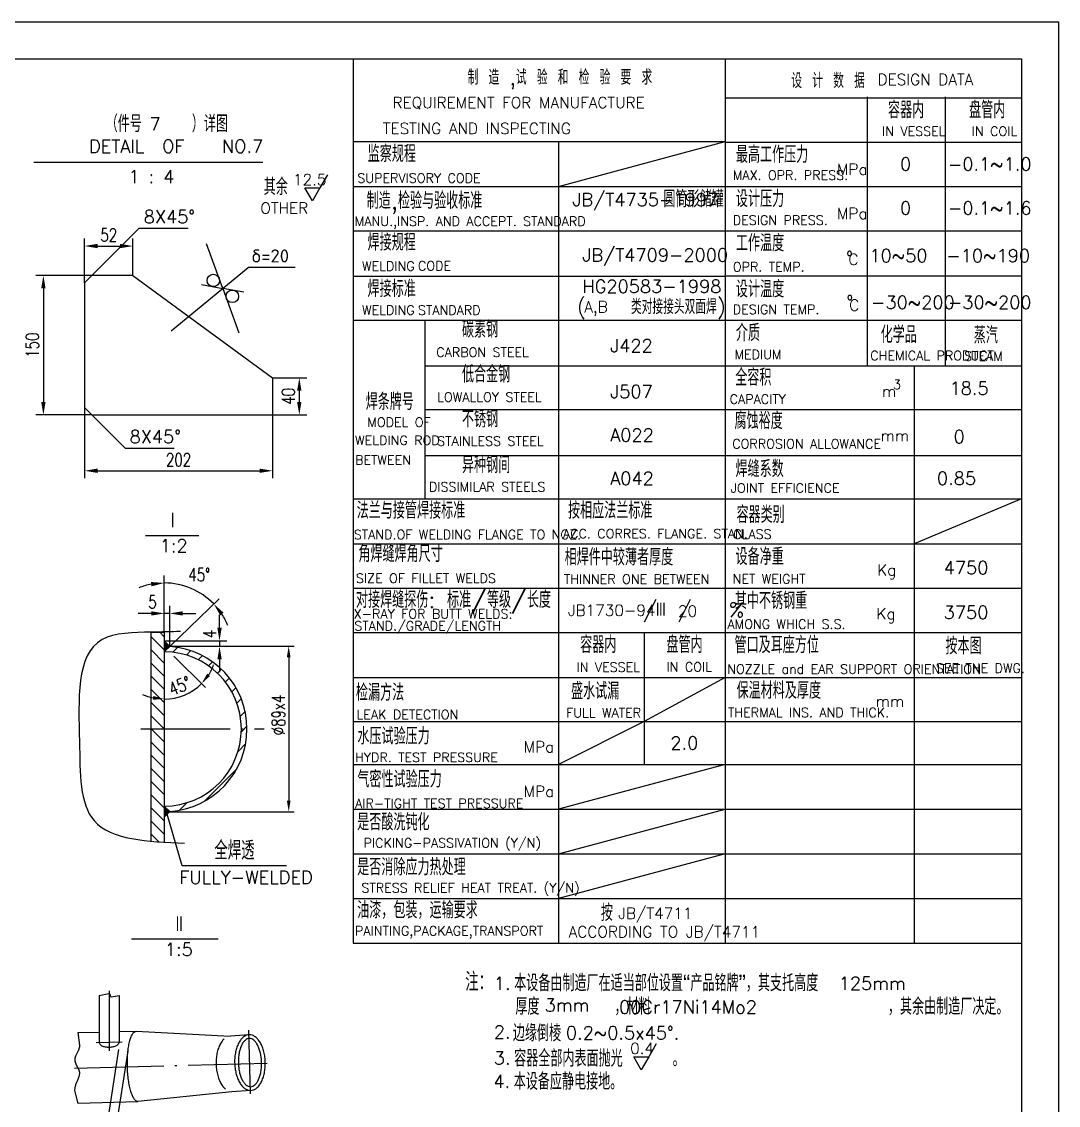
# Model space of a CAD drawing. Extents: x 1512 to 4800, y -77 to 764.
# Drawn here: x 1827.7 to 2106.2, y 473.3 to 764.5 of the extents above; entities that cross this region are included whole.
import ezdxf

# ---------------------------------------------------------------- set-up
doc = ezdxf.new("R2010")
doc.units = 0
doc.header["$MEASUREMENT"] = 0
doc.linetypes.add('ACAD_ISO04W100', pattern=[30.5, 24, -3, 0.5, -3])
doc.layers.get('0').update_dxf_attribs({"linetype": 'CONTINUOUS'})
doc.layers.get('DEFPOINTS').update_dxf_attribs({"linetype": 'CONTINUOUS'})
for name, color, linetype in [('1', 1, 'CONTINUOUS'), ('2', 2, 'ACAD_ISO04W100'), ('NEWLAYER6', 7, 'CONTINUOUS')]:
    doc.layers.add(name, color=color, linetype=linetype)
doc.styles.add('ACANSTS', font='romans.shx', dxfattribs={"height": 1, "bigfont": 'gbcbig.shx'})
doc.styles.add('HZ5', font='romans.shx', dxfattribs={"width": 0.75, "bigfont": 'hz5.shx'})
doc.dimstyles.get("Standard").update_dxf_attribs({"dimtxt": 3.5, "dimasz": 3, "dimexe": 2, "dimexo": 0, "dimgap": 1, "dimtad": 1, "dimdec": 0, "dimlfac": 20, "dimzin": 0, "dimdsep": 46, "dimtxsty": 'HZ5', "dimcen": 1, "dimadec": 0, "dimazin": 0, "dimtfac": 1, "dimtdec": 0, "dimtmove": 2, "dimatfit": 3, "dimfxl": 0, "dimtolj": 1, "dimtzin": 0, "dimarcsym": 0})
doc.dimstyles.new('STANDARD$0', dxfattribs={"dimtxt": 3.5, "dimasz": 3.5, "dimexe": 2, "dimexo": 0, "dimgap": 1.2, "dimtad": 1, "dimdec": 4, "dimzin": 0, "dimdsep": 46, "dimtxsty": 'HZ5', "dimcen": 0.09, "dimadec": 0, "dimazin": 0, "dimtfac": 0.857143, "dimtdec": 4, "dimtofl": 0, "dimtmove": 2, "dimatfit": 3, "dimfxl": 0, "dimtolj": 1, "dimtzin": 0, "dimarcsym": 0})

# ---------------------------------------------------------------- blocks, each defined once
blk = doc.blocks.new('*D268')
at = {"color": 0, "linetype": 'ByBlock', "ltscale": 5}
for p, q in [((1812.73, 56.77), (1808.81, 31.76)), ((1815.2, 56.39), (1811.28, 31.38)), ((1806.08, 33.71), (1803.11, 34.17)), ((1809.04, 33.24), (1811.51, 32.86)), ((1814.48, 32.39), (1826.33, 30.53))]:
    blk.add_line(p, q, dxfattribs=at)
for points in [[(1806.16, 34.2), (1806, 33.22), (1809.04, 33.24)], [(1814.55, 32.89), (1814.4, 31.9), (1811.51, 32.86)]]:
    blk.add_solid(points, dxfattribs=at)
at = {"layer": 'DEFPOINTS', "color": 0, "linetype": 'ByBlock', "ltscale": 5}
for p in [(1812.96, 58.25), (1815.43, 57.87), (1811.51, 32.86)]:
    blk.add_point(p, dxfattribs=at)
at = {"color": 0, "linetype": 'ByBlock', "ltscale": 5, "insert": (1822.31, 33.95), "char_height": 3.5, "attachment_point": 5, "rotation": 351.0876, "style": 'HZ5'}
blk.add_mtext('\\A1;≥12', dxfattribs=at)
blk = doc.blocks.new('*D283')
at = {"color": 0, "linetype": 'ByBlock', "ltscale": 5}
for p, q in [((1818.18, 172.35), (1851.61, 172.35)), ((1850.11, 169.35), (1850.11, 130.9)), ((1818.18, 127.9), (1851.61, 127.9))]:
    blk.add_line(p, q, dxfattribs=at)
for points in [[(1849.61, 169.35), (1850.61, 169.35), (1850.11, 172.35)], [(1849.61, 130.9), (1850.61, 130.9), (1850.11, 127.9)]]:
    blk.add_solid(points, dxfattribs=at)
at = {"layer": 'DEFPOINTS', "color": 0, "linetype": 'ByBlock', "ltscale": 5}
for p in [(1816.68, 172.35), (1816.68, 127.9), (1850.11, 127.9)]:
    blk.add_point(p, dxfattribs=at)
at = {"color": 0, "linetype": 'ByBlock', "ltscale": 5, "insert": (1847.36, 153.89), "char_height": 3.5, "attachment_point": 5, "rotation": 90, "style": 'HZ5'}
blk.add_mtext('\\A1;∅89x4', dxfattribs=at)
blk = doc.blocks.new('*D282')
at = {"color": 0, "linetype": 'ByBlock', "ltscale": 5}
for p, q in [((1816.68, 176.13), (1816.68, 191.36)), ((1818.17, 172.3), (1831.41, 185.12))]:
    blk.add_line(p, q, dxfattribs=at)
for start, end in [(44.0852, 90), (100.8514, 111.7027), (22.3824, 33.2338)]:
    blk.add_arc((1816.68, 170.85), 18.51, start, end, dxfattribs=at)
for points in [[(1813.14, 189.61), (1813.25, 188.45), (1816.68, 189.36)], [(1831.7, 180.63), (1832.61, 181.36), (1829.97, 183.73)]]:
    blk.add_solid(points, dxfattribs=at)
at = {"layer": 'DEFPOINTS', "color": 0, "linetype": 'ByBlock', "ltscale": 5}
for p in [(1821.56, 188.7), (1816.68, 176.13), (1818.17, 172.3), (1816.68, 170.85), (1816.68, 119.69)]:
    blk.add_point(p, dxfattribs=at)
at = {"color": 0, "linetype": 'ByBlock', "ltscale": 5, "insert": (1826.08, 191.55), "char_height": 3.5, "attachment_point": 5, "style": 'HZ5'}
blk.add_mtext('\\A1;45°', dxfattribs=at)
blk = doc.blocks.new('*D285')
at = {"color": 0, "linetype": 'ByBlock', "ltscale": 5}
for p, q in [((1831.53, 177.32), (1831.53, 180.82)), ((1816.68, 173.82), (1833.53, 173.82)), ((1818.18, 172.35), (1833.53, 172.35)), ((1831.53, 173.82), (1831.53, 172.35)), ((1831.53, 173.82), (1831.53, 172.35)), ((1831.53, 168.85), (1831.53, 165.35))]:
    blk.add_line(p, q, dxfattribs=at)
for points in [[(1830.95, 177.32), (1832.12, 177.32), (1831.53, 173.82)], [(1830.95, 168.85), (1832.12, 168.85), (1831.53, 172.35)]]:
    blk.add_solid(points, dxfattribs=at)
at = {"layer": 'DEFPOINTS', "color": 0, "linetype": 'ByBlock', "ltscale": 5}
for p in [(1816.68, 173.82), (1818.18, 172.35), (1831.53, 172.35)]:
    blk.add_point(p, dxfattribs=at)
at = {"color": 0, "linetype": 'ByBlock', "ltscale": 5, "insert": (1828.87, 175.64), "char_height": 3.5, "attachment_point": 5, "rotation": 90, "style": 'HZ5'}
blk.add_mtext('\\A1;4', dxfattribs=at)
blk = doc.blocks.new('*D284')
at = {"color": 0, "linetype": 'ByBlock', "ltscale": 5}
for p, q in [((1813.18, 181.18), (1809.68, 181.18)), ((1816.68, 176.13), (1816.68, 183.18)), ((1818.17, 181.18), (1816.68, 181.18)), ((1818.17, 181.18), (1816.68, 181.18)), ((1818.17, 172.3), (1818.17, 183.18)), ((1821.67, 181.18), (1825.17, 181.18))]:
    blk.add_line(p, q, dxfattribs=at)
for points in [[(1813.18, 181.76), (1813.18, 180.6), (1816.68, 181.18)], [(1821.67, 181.76), (1821.67, 180.6), (1818.17, 181.18)]]:
    blk.add_solid(points, dxfattribs=at)
at = {"layer": 'DEFPOINTS', "color": 0, "linetype": 'ByBlock', "ltscale": 5}
for p in [(1816.68, 181.18), (1816.68, 176.13), (1818.17, 172.3)]:
    blk.add_point(p, dxfattribs=at)
at = {"color": 0, "linetype": 'ByBlock', "ltscale": 5, "insert": (1813.52, 184.24), "char_height": 3.5, "attachment_point": 5, "style": 'HZ5'}
blk.add_mtext('\\A1;5', dxfattribs=at)
blk = doc.blocks.new('*D286')
at = {"color": 0, "linetype": 'ByBlock', "ltscale": 5}
for p, q in [((1819.29, 169.73), (1827.76, 161.26)), ((1816.68, 162.62), (1816.68, 156.67))]:
    blk.add_line(p, q, dxfattribs=at)
for start, end in [(327.1487, 339.2952), (270, 315.0022), (245.707, 257.8535)]:
    blk.add_arc((1816.68, 172.35), 14.18, start, end, dxfattribs=at)
for points in [[(1828.97, 164.34), (1828.2, 164.97), (1826.7, 162.32)], [(1813.74, 158.99), (1813.64, 157.99), (1816.68, 158.17)]]:
    blk.add_solid(points, dxfattribs=at)
at = {"layer": 'DEFPOINTS', "color": 0, "linetype": 'ByBlock', "ltscale": 5}
for p in [(1816.68, 175.74), (1816.68, 172.35), (1818.23, 170.79), (1816.68, 164.12), (1823.76, 160.07)]:
    blk.add_point(p, dxfattribs=at)
at = {"color": 0, "linetype": 'ByBlock', "ltscale": 5, "insert": (1820.84, 161.71), "char_height": 3.5, "attachment_point": 5, "rotation": 21.4002, "style": 'HZ5'}
blk.add_mtext('\\A1;45°', dxfattribs=at)
blk = doc.blocks.new('*D292')
at = {"color": 0, "linetype": 'ByBlock', "ltscale": 5}
for p, q in [((1794.6, 286.13), (1779.54, 286.13)), ((1781.54, 282.63), (1781.54, 252.13)), ((1794.6, 248.63), (1779.54, 248.63))]:
    blk.add_line(p, q, dxfattribs=at)
for points in [[(1780.96, 282.63), (1782.13, 282.63), (1781.54, 286.13)], [(1780.96, 252.13), (1782.13, 252.13), (1781.54, 248.63)]]:
    blk.add_solid(points, dxfattribs=at)
at = {"layer": 'DEFPOINTS', "color": 0, "linetype": 'ByBlock', "ltscale": 5}
for p in [(1794.6, 286.13), (1781.54, 248.63), (1794.6, 248.63)]:
    blk.add_point(p, dxfattribs=at)
at = {"color": 0, "linetype": 'ByBlock', "ltscale": 5, "insert": (1778.59, 267.38), "char_height": 3.5, "attachment_point": 5, "rotation": 90, "style": 'HZ5'}
blk.add_mtext('\\A1;150', dxfattribs=at)
blk = doc.blocks.new('*D293')
at = {"color": 0, "linetype": 'ByBlock', "ltscale": 5}
for p, q in [((1792.6, 250.63), (1792.6, 231.63)), ((1843.1, 248.63), (1843.1, 231.63)), ((1796.1, 233.63), (1839.6, 233.63))]:
    blk.add_line(p, q, dxfattribs=at)
for points in [[(1796.1, 234.22), (1796.1, 233.05), (1792.6, 233.63)], [(1839.6, 234.22), (1839.6, 233.05), (1843.1, 233.63)]]:
    blk.add_solid(points, dxfattribs=at)
at = {"layer": 'DEFPOINTS', "color": 0, "linetype": 'ByBlock', "ltscale": 5}
for p in [(1792.6, 250.63), (1843.1, 248.63), (1843.1, 233.63)]:
    blk.add_point(p, dxfattribs=at)
at = {"color": 0, "linetype": 'ByBlock', "ltscale": 5, "insert": (1817.85, 236.58), "char_height": 3.5, "attachment_point": 5, "style": 'HZ5'}
blk.add_mtext('\\A1;202', dxfattribs=at)
blk = doc.blocks.new('*D294')
at = {"color": 0, "linetype": 'ByBlock', "ltscale": 5}
for p, q in [((1843.1, 258.63), (1852.29, 258.63)), ((1850.29, 255.13), (1850.29, 252.13)), ((1843.1, 248.63), (1852.29, 248.63))]:
    blk.add_line(p, q, dxfattribs=at)
for points in [[(1849.7, 255.13), (1850.87, 255.13), (1850.29, 258.63)], [(1849.7, 252.13), (1850.87, 252.13), (1850.29, 248.63)]]:
    blk.add_solid(points, dxfattribs=at)
at = {"layer": 'DEFPOINTS', "color": 0, "linetype": 'ByBlock', "ltscale": 5}
for p in [(1843.1, 258.63), (1843.1, 248.63), (1850.29, 248.63)]:
    blk.add_point(p, dxfattribs=at)
at = {"color": 0, "linetype": 'ByBlock', "ltscale": 5, "insert": (1847.34, 253.63), "char_height": 3.5, "attachment_point": 5, "rotation": 90, "style": 'HZ5'}
blk.add_mtext('\\A1;40', dxfattribs=at)
blk = doc.blocks.new('*D295')
at = {"color": 0, "linetype": 'ByBlock', "ltscale": 5}
for p, q in [((1792.6, 284.13), (1792.6, 296.02)), ((1805.6, 286.13), (1805.6, 296.02)), ((1796.1, 294.02), (1802.1, 294.02))]:
    blk.add_line(p, q, dxfattribs=at)
for points in [[(1796.1, 294.61), (1796.1, 293.44), (1792.6, 294.02)], [(1802.1, 294.61), (1802.1, 293.44), (1805.6, 294.02)]]:
    blk.add_solid(points, dxfattribs=at)
at = {"layer": 'DEFPOINTS', "color": 0, "linetype": 'ByBlock', "ltscale": 5}
for p in [(1805.6, 294.02), (1805.6, 286.13), (1792.6, 284.13)]:
    blk.add_point(p, dxfattribs=at)
at = {"color": 0, "linetype": 'ByBlock', "ltscale": 5, "insert": (1799.1, 296.97), "char_height": 3.5, "attachment_point": 5, "style": 'HZ5'}
blk.add_mtext('\\A1;52', dxfattribs=at)

msp = doc.modelspace()

# ---------------------------------------------------------------- hatches: boundary and pattern name
at = {"ltscale": 10}
h = msp.add_hatch(dxfattribs=at)
h.set_pattern_fill('ANSI31', color=256, scale=20, angle=90, style=0)
h.set_pattern_definition([(135, (-1516.4702, -536.7172), (-1.767767, -1.767767), [])])
h.paths.add_polyline_path([(1862.5237888, 574.4085206), (1866.0237888, 574.4085206), (1866.0237888, 600.4119474), (1862.5237888, 600.4119474)])
edge = h.paths.add_edge_path()
edge.add_spline(control_points=[(1862.5237888, 544.2325454), (1863.6690849, 544.126135), (1864.8390106, 544.0416191), (1866.0237888, 543.9703061)], knot_values=[88.2614829643, 88.2614829643, 88.2614829643, 88.2614829643, 91.3150239882, 91.3150239882, 91.3150239882, 91.3150239882], degree=3, periodic=0)
edge.add_line((1866.0237888, 543.9703061), (1866.0237888, 574.4085206))
edge.add_line((1866.0237888, 574.4085206), (1862.5237888, 574.4085206))
edge.add_line((1862.5237888, 574.4085206), (1862.5237888, 544.2325454))
at = {"ltscale": 5}
for points in [[(1866.0237888, 598.1004825), (1866.0237888, 595.1335206), (1867.5203858, 596.5830725)], [(1866.0237888, 550.7165587), (1866.0237888, 553.6835206), (1867.5203858, 552.2339686)]]:
    msp.add_hatch(color=256, dxfattribs=at).paths.add_polyline_path(points)
at = {"ltscale": 10}
h = msp.add_hatch(dxfattribs=at)
h.set_pattern_fill('ANSI31', color=256, scale=25, style=0)
h.set_pattern_definition([(45, (-6394.914, -2417.9343), (-2.2097087, 2.2097087), [])])
h.paths.add_polyline_path([(1866.0237888, 596.6335206), (1866.0237888, 596.6334919), (1867.5825915, 595.0748141, -0.3923312685), (1886.7487662, 574.4084919), (1888.2487662, 574.4084919, 0.4142136438)])
h.paths.add_polyline_path([(1888.2487662, 574.4084919), (1886.7487662, 574.4084919, -0.3923314904), (1867.5825184, 553.7422215), (1866.0238175, 552.1835206, 0.4142125092)])

# ---------------------------------------------------------------- linework, layer by layer
at = {"ltscale": 5}
for p, q in [((1971.9436396, 720.1707437), (2016.6627738, 732.2495041)), ((1846.6149911, 696.2918094), (1859.3100781, 708.9868964)), ((1859.3100781, 708.9868964), (1872.4455182, 708.9868964)), ((1846.6149911, 658.7918094), (1855.5152032, 649.8915974)), ((1855.5152032, 649.8915974), (1868.6506433, 649.8915974)), ((2096.2763814, 636.2495041), (2067.4548748, 624.1559108)), ((1867.5203858, 596.5830725), (1866.0237888, 598.1004825)), ((1867.5203858, 596.5830725), (1866.0237888, 595.1335206)), ((2016.6627738, 588.2495041), (1994.9333456, 576.3900622)), ((1994.9333456, 576.3900622), (1971.9436396, 564.8312181)), ((2016.6627738, 564.8312181), (1971.9436396, 552.8312181)), ((1867.5203858, 552.2339686), (1866.0237888, 553.6835206)), ((1867.5203858, 552.2339686), (1866.0237888, 550.7165587)), ((1870.8220039, 537.6356473), (1866.7720873, 551.4752637)), ((1971.9436396, 540.8312181), (2016.6627738, 552.8312181)), ((2016.6627738, 540.8312181), (1971.9436396, 528.8312181))]:
    msp.add_line(p, q, dxfattribs=at)
for p, q in [((2016.6459419, 732.1160946), (2096.2763814, 732.1160946)), ((1831.0139513, 726.7263786), (1892.5305684, 726.7263786)), ((1916.7348314, 720.1707437), (2016.6532319, 720.1707437)), ((2016.6459419, 720.1827993), (2096.2763814, 720.1827993)), ((1916.7348314, 708.2495041), (2096.2763814, 708.2495041)), ((1881.7567466, 692.7986724), (1877.4125073, 704.7343717)), ((1867.9252304, 681.3556976), (1888.5623089, 698.4393835)), ((1901.164643, 698.4393835), (1888.5623089, 698.4393835)), ((1916.7348314, 696.0600905), (1971.8460849, 696.0600905)), ((1916.7348314, 696.0600905), (2016.6532319, 696.0600905)), ((2016.6627738, 696.1518104), (2096.2763814, 696.1518104)), ((1876.0709563, 693.8012306), (1881.7567466, 692.7986724)), ((1881.7567466, 692.7986724), (1886.1009858, 680.8629731)), ((1887.4425368, 691.7961142), (1881.7567466, 692.7986724)), ((1916.7348314, 684.2495041), (1971.8460849, 684.2495041)), ((1916.7348314, 684.2495041), (2096.2763814, 684.2495041)), ((1936.057914, 684.2495041), (1936.057914, 636.2495041)), ((1936.057914, 671.9494373), (1971.8460849, 671.9494373)), ((1971.8460849, 671.9494373), (2016.6532319, 671.9494373)), ((2016.6459419, 671.9586167), (2096.2763814, 671.9586167)), ((1936.057914, 660.2495041), (2096.2763814, 660.2495041)), ((1936.057914, 647.8796862), (2096.2763814, 647.8796862)), ((1916.7348314, 636.2495041), (2096.2763814, 636.2495041)), ((1916.7348314, 624.1559108), (2096.2763814, 624.1559108)), ((1916.7348314, 612.2495041), (2096.2763814, 612.2495041)), ((1916.7348314, 600.3260366), (2096.2763814, 600.3260366)), ((1916.7348314, 588.2495041), (2096.2763814, 588.2495041)), ((1916.7348314, 576.3900622), (2096.2763814, 576.3900622)), ((1916.7348314, 564.8312181), (2096.2763814, 564.8312181)), ((1916.7348314, 552.8312181), (2096.2763814, 552.8312181)), ((1916.7348314, 540.8312181), (2096.2763814, 540.8312181)), ((1898.8679284, 537.6356473), (1870.8220039, 537.6356473)), ((1916.7348314, 528.8312181), (2096.2763814, 528.8312181)), ((1916.7348314, 516.8312181), (2096.2763814, 516.8312181))]:
    msp.add_line(p, q)
at = {"ltscale": 10}
for p, q in [((1909.8473164, 723.3007319), (1907.8265905, 719.8007319)), ((1903.7851386, 719.8007319), (1907.8265905, 719.8007319)), ((1905.8058645, 716.3007319), (1903.7851386, 719.8007319)), ((1907.8265905, 719.8007319), (1905.8058645, 716.3007319)), ((1861.0049699, 626.4379107), (1875.2975008, 626.4379107)), ((1994.9333456, 600.3071136), (1994.9333456, 564.8312181)), ((1857.2114031, 517.9767507), (1880.5139052, 517.9767507)), ((1998.1857365, 489.8413181), (1996.1650106, 486.3413181)), ((1994.1442847, 482.8413181), (1992.1235587, 486.3413181)), ((1992.1235587, 486.3413181), (1996.1650106, 486.3413181)), ((1996.1650106, 486.3413181), (1994.1442847, 482.8413181))]:
    msp.add_line(p, q, dxfattribs=at)
msp.add_lwpolyline([(2106.2763814, -76.5267093), (1512.2763814, -76.5267093), (1512.2763814, 764.4732907), (2106.2763814, 764.4732907)], close=True)
for centre in [(1879.2032651, 694.9412978), (1884.310228, 690.656047)]:
    msp.add_circle(centre, 1.6666667)
msp.add_spline([(1870.4053803, 600.5795232), (1862.5237888, 600.4119474), (1849.3328637, 598.4087636), (1843.2499953, 571.0574434), (1847.1604415, 549.7842502), (1871.4916993, 543.7062488)], degree=3, dxfattribs=at)
at = {"layer": '1', "ltscale": 10}
for p, q in [((1916.7348314, 754.4732907), (1916.7348314, 516.8312181)), ((2016.6627738, 754.4732907), (2016.6627738, 516.8312181)), ((2016.6459419, 744.0493898), (2096.2763814, 744.0493898)), ((2054.8296724, 744.316219), (2054.8296724, 671.9586268)), ((2075.831033, 744.316219), (2075.831033, 671.9586268)), ((1916.7348314, 732.2495041), (2016.6627738, 732.2495041)), ((1971.9436396, 732.2495041), (1971.9436396, 516.8312181)), ((1846.6149911, 696.2918094), (1844.6149911, 694.2918094)), ((1857.6149911, 696.2918094), (1846.6149911, 696.2918094)), ((1857.6149911, 696.2918094), (1895.1149911, 668.7918094)), ((1844.6149911, 694.2918094), (1844.6149911, 660.7918094)), ((2067.4548748, 671.9586167), (2067.4548748, 516.8312181)), ((1895.1149911, 668.7918094), (1895.1149911, 658.7918094)), ((1846.6149911, 658.7918094), (1844.6149911, 660.7918094)), ((1846.6149911, 658.7918094), (1895.1149911, 658.7918094)), ((1848.5642226, 502.8058706), (1848.5642226, 490.1662706)), ((1853.8892226, 502.8058706), (1853.8892226, 490.3022706)), ((1842.8322226, 492.8174206), (1848.5642226, 492.9640706)), ((1853.8892226, 493.1001206), (1858.4664726, 493.2172706)), ((1858.4678226, 493.1655206), (1883.7434726, 491.8810206)), ((1888.8393726, 492.2306706), (1883.8247226, 491.8860206)), ((1884.1859726, 476.9267706), (1858.9725726, 474.2875206)), ((1889.2738726, 477.2744206), (1884.1859726, 476.9267706)), ((1858.9748226, 474.1977706), (1842.9463226, 473.7878206))]:
    msp.add_line(p, q, dxfattribs=at)
msp.add_lwpolyline([(2096.2763814, -66.5267093), (1537.2763814, -66.5267093), (1537.2763814, 754.4732907), (2096.2763814, 754.4732907)], close=True, dxfattribs=at)
for points in [[(1862.5237888, 544.2325454), (1862.5237888, 600.4119474), (1866.0237888, 600.4119474), (1866.0237888, 543.9703061)], [(1848.5642226, 502.8058706), (1851.1353226, 503.3186206), (1851.1735814, 503.3222248), (1851.1972915, 503.3199846), (1851.2407443, 503.3052407), (1851.2606392, 503.2931282), (1851.2971464, 503.2603997), (1851.3297842, 503.217637), (1851.3496937, 503.1843265), (1851.3858867, 503.1082664), (1851.4562391, 502.9080632), (1851.5166254, 502.7238962), (1851.549848, 502.6393553), (1851.5870141, 502.5647871), (1851.6075269, 502.5324015), (1851.6533141, 502.4797451), (1851.6789491, 502.4604013), (1851.7213358, 502.4414198), (1851.7689847, 502.4358699), (1851.7949726, 502.4386206), (1853.8892226, 502.8058706)], [(1842.8322226, 492.8174206), (1843.2431226, 489.3944206), (1843.2433181, 488.9700866), (1843.1926559, 488.6892384), (1843.0003325, 488.131482), (1842.1898172, 486.4743995), (1842.0249255, 485.9217547), (1841.9931226, 485.6444206), (1842.0221565, 485.227754), (1842.2927528, 484.3944206), (1843.0767523, 482.727754), (1843.2215166, 482.1721984), (1843.2431226, 481.8944206), (1843.187788, 481.3483101), (1843.0960538, 480.981419), (1842.8234123, 480.2423533), (1842.1855917, 478.7522854), (1841.9713585, 478.0065392), (1841.9275406, 477.2638221), (1841.9931226, 476.8944206), (1842.8322226, 473.7849206)]]:
    msp.add_lwpolyline(points, dxfattribs=at)
for points in [[(1858.9725728, 474.2875456, -0.1579162698), (1858.4616285, 474.4553817, -0.0898638132), (1857.9606209, 474.9795033, -0.0489358622), (1857.4888034, 475.8397689, -0.0305127777), (1857.0643077, 477.0031189, -0.0216526652), (1856.7034469, 478.4248464, -0.0170673339), (1856.4200887, 480.0503153, -0.0146856677), (1856.2251224, 481.8170596, -0.0136542235), (1856.1260404, 483.6571844, -0.0136542235), (1856.1266504, 485.4999747, -0.0146856677), (1856.2269291, 487.2746131, -0.0170673339), (1856.4230226, 488.9129013, -0.0216526652), (1856.7073952, 490.3518807, -0.0305127777), (1857.0691188, 491.5362522, -0.0489358622), (1857.4942923, 492.4205011, -0.0898638132), (1857.9665768, 492.9706462, -0.1579162698), (1858.4678224, 493.1655456, -0.1579162698)], [(1889.2317854, 477.2694924, 0.0869785435), (1890.0294237, 477.4269835, 0.0750280339), (1890.7896451, 477.8647153, 0.0595369003), (1891.483356, 478.5659358, 0.0467403939), (1892.0840077, 479.503809, 0.0378463227), (1892.5686132, 480.6424425, 0.0321469209), (1892.9186266, 481.9382604, 0.0287939818), (1893.1206528, 483.3416715, 0.0272220312), (1893.1669603, 484.7989671, 0.0271613791), (1893.0557767, 486.2543761, 0.0286016363), (1892.7913572, 487.6521997, 0.0317898963), (1892.3838211, 488.9389429, 0.0372657815), (1891.8487649, 490.0653618, 0.045860158), (1891.2066653, 490.9883481, 0.0583331318), (1890.4820957, 491.672579, 0.0737533479), (1889.7027853, 492.0918687, 0.0863632493), (1888.8985587, 492.2301711, 0.0872008564), (1888.1001937, 492.0821931, 0.0755356168), (1887.3382439, 491.6535981, 0.0600278939), (1886.6418692, 490.9607883, 0.0471026845), (1886.0377202, 490.0302778, 0.0380862742), (1885.5489176, 488.8976774, 0.0322951748), (1885.1941681, 487.6063319, 0.0288748342), (1884.987048, 486.2056614, 0.0272493411), (1884.9354838, 484.7492698, 0.0271398253), (1885.0414489, 483.2928936, 0.0285275276), (1885.300888, 481.8922686, 0.0316505187), (1885.7038723, 480.6009968, 0.0370380467), (1886.2349795, 479.4684957, 0.0455134204), (1886.8738841, 478.5381063, 0.0578548193), (1887.596135, 477.8454346, 0.0732351636), (1888.3740915, 477.4169895, 0.0860907382), (1889.177981, 477.2691676, 0.0860907382)], [(1853.8891976, 490.3022956, -0.0904779247), (1853.8450293, 490.0272657, -0.0764569622), (1853.7002399, 489.7601918, -0.0592794987), (1853.4603938, 489.5113375, -0.0457323115), (1853.1347079, 489.290266, -0.0366255704), (1852.7356982, 489.105473, -0.0309214041), (1852.2786986, 488.9640601, -0.0276240261), (1851.7812711, 488.8714616, -0.0261158351), (1851.2625316, 488.8312361, -0.0261158351), (1850.7424151, 488.8449293, -0.0276240261), (1850.2409093, 488.9120151, -0.0309214041), (1849.7772868, 489.0299155, -0.0366255704), (1849.3693643, 489.1940994, -0.0457323115), (1849.0328181, 489.3982576, -0.0592794987), (1848.7805814, 489.6345442, -0.0764569622), (1848.6223477, 489.8938789, -0.0904779247), (1848.5641976, 490.1662956, -0.0904779247)], [(1882.0823332, 491.0871821, 0.0570261712), (1881.3889829, 490.2629295, 0.0446822889), (1880.8072303, 489.1939951, 0.0365585272), (1880.3613844, 487.9250451, 0.0316248164), (1880.070075, 486.5091034, 0.0290124567), (1879.9454749, 485.0053363, 0.0282330342), (1879.9927904, 483.4765796, 0.0291404008), (1880.2100445, 481.9867135, 0.031904721), (1880.5881591, 480.5979932, 0.0370421341), (1881.1113343, 479.3684472, 0.0454477698), (1881.757709, 478.349453, 0.0581317379), (1882.5002739, 477.5835901, 0.0581317379)], [(1889.2099011, 478.2692529, 0.0985153086), (1889.8133151, 478.4033528, 0.0803505208), (1890.3875828, 478.7803276, 0.0594719611), (1890.9107269, 479.3857504, 0.0442054841), (1891.3627265, 480.1964515, 0.0345140382), (1891.7262836, 481.1814052, 0.0286602179), (1891.9874846, 482.3029172, 0.0253376929), (1892.1363334, 483.5180669, 0.0238096591), (1892.1671336, 484.7803503, 0.0237510734), (1892.0787063, 486.0414596, 0.0251497187), (1891.8744357, 487.2531319, 0.0283022599), (1891.5621394, 488.3689962, 0.0339054963), (1891.1537689, 489.3463482, 0.0432144545), (1890.6649526, 490.1477844, 0.0579640614), (1890.1143977, 490.7426337, 0.0785236479), (1889.523174, 491.1081311, 0.0975325347), (1888.9139078, 491.2302889, 0.098871709), (1888.3099157, 491.1044321, 0.0810837153), (1887.7343128, 490.7353773, 0.0600914965), (1887.2091274, 490.1372483, 0.044615483), (1886.7544585, 489.3329356, 0.034766395), (1886.3877064, 488.3532204, 0.0288091555), (1886.1229067, 487.2355966, 0.0254167919), (1885.9701934, 486.0228359, 0.0238360475), (1885.9354108, 484.761351, 0.0237302606), (1886.0198902, 483.499419, 0.0250773692), (1886.2203983, 482.2853344, 0.0281627908), (1886.5292619, 481.1655605, 0.0336675522), (1886.9346605, 480.1829512, 0.0428260533), (1887.4210795, 479.3751112, 0.0573692132), (1887.9699036, 478.7729566, 0.0777868295), (1888.560129, 478.3995321, 0.0970989693), (1889.1691679, 478.2691287, 0.0970989693)]]:
    msp.add_lwpolyline(points, format="xyb", dxfattribs=at)
for radius, start, end in [(22.225, 89.999941949, 90), (20.725, 270.000062253, 89.999937747), (22.225, 273.865701964, 86.138811012), (22.225, 270, 270.000058051)]:
    msp.add_arc((1866.0237663, 574.4085206), radius, start, end, dxfattribs=at)
at = {"layer": '2'}
for p, q in [((1859.7504763, 574.4085206), (1892.8431013, 574.4085206)), ((1851.2274726, 504.0780206), (1851.2274726, 487.9190206)), ((1889.1646226, 476.3709206), (1888.7284726, 493.4565206)), ((1847.7645726, 490.1457706), (1854.7062226, 490.3231706)), ((1841.9206226, 483.2786706), (1893.7095226, 484.6007206))]:
    msp.add_line(p, q, dxfattribs=at)
at = {"layer": 'DEFPOINTS', "color": 0, "linetype": 'ByBlock', "ltscale": 5}
msp.add_point((1857.6149911, 696.2918094), dxfattribs=at)

# ---------------------------------------------------------------- texts
at = {"style": 'ACANSTS'}
for s, height, p in [('制 造 ,试 验 和 检 验 要 求', 4, (1947.5214363, 747.5436847)), ('设 计 数 据', 4, (2034.4664581, 746.6193502)), ('DESIGN DATA', 3, (2057.6268968, 747.4185206)), ('REQUIREMENT FOR MANUFACTURE', 3, (1927.3573016, 741.2264205)), ('容器内', 4.5, (2060.4441293, 738.516977)), ('盘管内', 4.5, (2082.2165376, 738.516977)), ('（件号    ）详图', 4.5, (1850.300654, 734.8031663)), ('7', 3.5, (1862.0577891, 735.1920407)), ('TESTING AND INSPECTING', 3, (1924.7425874, 734.2931189)), ('IN VESSEL', 2.5, (2058.8416793, 733.7631903)), ('IN COIL', 2.5, (2082.9273709, 733.7631903)), ('DETAIL  OF   NO.7', 3.5, (1845.8033608, 729.2643712)), ('监察规程', 4.5, (1920.6733385, 726.7448586)), ('最高工作压力', 4.5, (2019.5804727, 726.5300443)), ('MPa', 3, (2046.7173978, 723.2908383)), ('0', 3.5, (2063.6712493, 724.457406)), ('-0.1~1.0', 3.5, (2076.5026317, 724.457406)), ('1 : 4', 3.5, (1856.4307255, 721.090985)), ('SUPERVISORY CODE', 2.5, (1917.8948526, 721.1916352)), ('MAX. OPR. PRESS.', 2.5, (2018.7491055, 721.9715072)), ('设计压力', 4.5, (2019.5804727, 714.6315256)), ('制造,检验与验收标准', 4.5, (1920.3917211, 714.1625783)), ('MPa', 3, (2046.7173978, 711.416956)), ('0', 3.5, (2063.6712493, 712.6391138)), ('-0.1~1.6', 3.5, (2076.5026317, 712.6391138)), ('MANU.,INSP. AND ACCEPT. STANDARD', 2.5, (1917.191211, 709.5915796)), ('DESIGN PRESS.', 2.5, (2018.7491055, 709.8777388)), ('焊接规程', 4.5, (1920.6379157, 702.9488481)), ('工作温度', 4.5, (2019.5804727, 702.7383653)), ('δ=20', 3.5, (1889.4328217, 699.7759504)), ('JB/T4709-2000', 3.5, (1978.3465559, 700.0103048)), ('%%D', 4, (2049.0495957, 698.7894013)), ('C', 3, (2049.7978897, 699.1033016)), ('10~50', 3.5, (2055.4573498, 699.8677327)), ('-10~190', 3.5, (2076.0909859, 699.8677327)), ('WELDING', 2.5, (1919.160756, 697.536253)), ('CODE', 2.5, (1934.1785359, 697.6192852)), ('OPR. TEMP.', 2.5, (2018.7491055, 697.3441969)), ('焊接标准', 4.5, (1920.6379157, 690.4649863)), ('HG20583-1998', 3.5, (1978.3465559, 691.5948552)), ('设计温度', 4.5, (2019.5804727, 690.3564816)), ('(    类对接接头双面焊)', 4, (1976.862862, 685.888664)), ('%%D', 4, (2049.165179, 686.915519)), ('-30~200', 3.5, (2055.860315, 687.2869675)), ('-30~200', 3.5, (2076.4939511, 687.2869675)), ('WELDING', 2.5, (1919.160756, 685.7256666)), ('STANDARD', 2.5, (1934.1785359, 685.7089173)), ('A,B', 3, (1978.8657893, 686.3515992)), ('DESIGN TEMP.', 2.5, (2018.7491055, 685.9100898)), ('C', 3, (2050.0179244, 686.7896457)), ('碳素钢', 4.5, (1945.9958057, 679.5541965)), ('介质', 4.5, (2019.5804727, 678.6262754)), ('化学品', 4.5, (2058.4721979, 678.1367364)), ('蒸汽', 4.5, (2083.4757065, 678.0162588)), ('J422', 3.5, (1985.8286065, 675.6315535)), ('CARBON STEEL', 2.5, (1939.1023983, 674.3876275)), ('MEDIUM', 2.5, (2019.1891748, 673.8163214)), ('CHEMICAL PRODUCT', 2.5, (2055.6818576, 673.4803926)), ('STEAM', 2.5, (2080.8928166, 673.359915)), ('低合金钢', 4.5, (1945.9958057, 667.4988699)), ('全容积', 4.5, (2019.4018765, 666.6380209)), ('3', 2.5, (2061.7819723, 665.705169)), ('18.5', 3.5, (2076.9640126, 664.2301236)), ('焊条牌号', 4.5, (1920.1455284, 660.1180571)), ('LOWALLOY STEEL', 2.5, (1939.3485929, 662.332301)), ('J507', 3.5, (1985.8286065, 663.3314867)), ('CAPACITY', 2.5, (2017.9083033, 661.7871877)), ('m', 3, (2058.7948302, 663.652893)), ('不锈钢', 4.5, (1945.9958057, 655.4435433)), ('腐蚀裕度', 4.5, (2019.2070799, 654.9825776)), ('MODEL OF', 2.5, (1920.5676303, 655.5806628)), ('WELDING ROD', 2.5, (1917.3036521, 650.7193334)), ('STAINLESS STEEL', 2.5, (1939.3485929, 650.5230019)), ('A022', 3.5, (1985.8286065, 651.6315535)), ('mm', 3, (2058.422102, 651.7610176)), ('0', 3.5, (2078.0626733, 651.192326)), ('CORROSION ALLOWANCE', 2.5, (2018.5957474, 649.7820385)), ('BETWEEN', 2.5, (1917.3036521, 645.4374246)), ('异种钢间', 4.5, (1945.9958057, 643.1421892)), ('焊缝系数', 4.5, (2019.4758882, 642.0723878)), ('DISSIMILAR STEELS', 2.5, (1937.1328533, 638.2216478)), ('A042', 3.5, (1985.8286065, 640.0013714)), ('0.85', 3.5, (2073.5893845, 640.0102525)), ('JOINT EFFICIENCE', 2.5, (2018.155678, 637.9081563)), ('法兰与接管焊接标准', 4.5, (1917.7186307, 630.8887373)), ('按相应法兰标准', 4.5, (1974.483526, 630.8887373)), ('容器类别', 4.5, (2019.7468342, 629.7838976)), ('STAND.OF WELDING FLANGE TO NOZ.', 2.5, (1916.9515369, 625.3904297)), ('ACC. CORRES. FLANGE. STAN.', 2.5, (1973.1411133, 625.6414417)), ('CLASS', 2.5, (2018.8749972, 625.513827)), ('角焊缝焊角尺寸', 4.5, (1918.1692521, 619.2658613)), ('相焊件中较薄者厚度', 4.5, (1973.5771026, 618.3531076)), ('设备净重', 4.5, (2019.4892227, 618.4887967)), ('Kg', 3, (2057.5192889, 615.6358891)), ('4750', 3.5, (2075.3944043, 615.9967096)), ('SIZE OF FILLET WELDS', 2.5, (1917.5225132, 613.6645705)), ('THINNER ONE BETWEEN', 2.5, (1973.3576485, 613.4491363)), ('NET WEIGHT', 2.5, (2018.7050968, 613.4809993)), ('对接焊缝探伤: 标准/等级/长度', 4.5, (1917.5268577, 606.933244)), ('其中不锈钢重', 4.5, (2019.2931918, 606.6245317)), ('/  /   %', 4, (1994.6413668, 604.4230043)), ('X-RAY FOR BUTT WELDS:', 2.5, (1916.922478, 604.1043912)), ('JB1730-94', 3, (1974.4634863, 604.7911527)), ('Ⅲ', 4, (1997.9742794, 604.4748431)), ('20', 3, (2004.0013359, 604.5814663)), ('Kg', 3, (2057.323258, 603.8819452)), ('3750', 3.5, (2075.3944043, 603.9746533)), ('STAND./GRADE/LENGTH', 2.5, (1917.0902726, 600.8586543)), ('AMONG WHICH S.S.', 2.5, (2017.3133368, 601.3270302)), ('容器内', 4.5, (1977.7515905, 594.8328467)), ('盘管内', 4.5, (2000.9339502, 594.8328467)), ('管口及耳座方位', 4.5, (2019.214784, 594.7589948)), ('按本图', 4.5, (2075.8615194, 594.4915936)), ('IN VESSEL', 2.5, (1976.780718, 589.7635161)), ('IN COIL', 2.5, (2000.9342548, 589.8424021)), ('NOZZLE and EAR SUPPORT ORIENTATION', 2.5, (2017.2569659, 589.2677985)), ('SEE THE DWG.', 2.5, (2073.3008874, 589.4866018)), ('检漏方法', 4.5, (1917.5122156, 581.9769335)), ('盛水试漏', 4.5, (1975.3025531, 582.3596822)), ('保温材料及厚度', 4.5, (2019.7735399, 582.5125185)), ('LEAK DETECTION', 2.5, (1917.6983114, 577.0291604)), ('FULL WATER', 2.5, (1973.9657635, 577.5260572)), ('THERMAL INS. AND THICK.', 2.5, (2017.4580545, 577.5929998)), ('mm', 3, (2057.110735, 580.3407837)), ('水压试验压力', 4.5, (1917.8879383, 570.2440979)), ('MPa', 3, (1962.557219, 568.0902505)), ('2.0', 3.5, (2001.9754318, 568.8994051)), ('HYDR. TEST PRESSURE', 2.5, (1917.2869934, 565.5336103)), ('气密性试验压力', 4.5, (1917.8879383, 558.6575713)), ('MPa', 3, (1962.557219, 556.1333338)), ('AIR-TIGHT TEST PRESSURE', 2.5, (1917.2869934, 553.1484461)), ('是否酸洗钝化', 4.5, (1917.8492893, 547.1396823)), ('全焊透', 5, (1879.4796242, 539.2636951)), (' PICKING-PASSIVATION (Y/N)', 2.5, (1917.8492893, 542.5389291)), ('是否消除应力热处理', 4.5, (1917.8492893, 535.0627016)), ('FULLY-WELDED', 3.5, (1870.0740279, 532.7840756)), (' STRESS RELIEF HEAT TREAT. (Y/N)', 2.5, (1917.2738067, 530.4619483)), ('油漆，包装，运输要求', 4.5, (1917.8492893, 523.5038576)), ('按', 4.5, (1983.2942395, 522.804728)), ('JB/T4711', 3, (1987.9777589, 523.3781115)), ('PAINTING,PACKAGE,TRANSPORT', 2.5, (1917.2738067, 518.9031043)), ('ACCORDING TO JB/T4711', 3, (1974.6494874, 518.3945167))]:
    msp.add_text(s, height=height, dxfattribs=at).set_placement(p)
at = {"ltscale": 10, "style": 'ACANSTS'}
for s, height, p in [('其余', 4.5, (1892.7560439, 717.8748851)), ('12.5', 3, (1900.6016355, 720.5292435)), ('OTHER', 3, (1891.8429499, 712.8822912)), ('Ⅰ', 4.5, (1866.6502406, 628.1661409)), ('Ⅱ', 4.5, (1868.4347845, 519.7049808)), ('注：', 5, (1946.8765961, 503.9639993)), ('1.', 3.5, (1954.5551292, 504.2914649)), ('本设备由制造厂在适当部位设置“产品铭牌”，其支托高度    ', 4.5, (1960.0190124, 503.9197048)), ('125mm', 3.5, (2047.1952448, 504.303978)), ('厚度      ，材料                   ，其余由制造厂决定。', 4.5, (1960.3636704, 497.5903552)), ('3mm', 3.5, (1968.2263503, 498.4441801)), ('00Cr17Ni14Mo2', 3.5, (1988.1790491, 497.9030887)), ('边缘倒棱', 4.5, (1959.6775973, 490.4606134)), ('2.', 3.5, (1954.5551292, 491.2084373)), ('0.2~0.5x45%%D.', 3.5, (1973.9185475, 490.9931098)), ('0.4', 3, (1991.1822993, 487.0698297)), ('3.', 3.5, (1954.5551292, 484.2135557)), ('容器全部内表面抛光    。', 4.5, (1960.0190124, 483.65813)), ('4.', 3.5, (1954.4376512, 477.9998084)), ('本设备应静电接地。', 4.5, (1959.9015344, 477.4443826))]:
    msp.add_text(s, height=height, dxfattribs=at).set_placement(p)
at = {"ltscale": 500, "style": 'ACANSTS'}
for s, p in [('8X45%%d', (1860.5044804, 710.3168248)), ('8X45%%d', (1856.7096055, 651.2215258)), ('1:2', (1864.8200529, 621.8752785)), ('1:5', (1866.1875511, 513.4141184))]:
    msp.add_text(s, height=3.5, dxfattribs=at).set_placement(p)
at = {"layer": 'NEWLAYER6', "style": 'ACANSTS'}
for s, height, p in [('圆筒形储罐', 4.5, (2000.0851348, 714.6030907)), ('JB/T4735-1997', 3.5, (1975.6726527, 714.920802))]:
    msp.add_text(s, height=height, dxfattribs=at).set_placement(p)

# ---------------------------------------------------------------- dimensions: what is measured, and where the dimension line sits
at = {"ltscale": 5}
for base, p1, p2, text, picture, middle in [((1857.6149911, 704.1818472), (1844.6149911, 694.2918094), (1857.6149911, 696.2918094), '52', '*D295', (1851.1149911, 707.1318472)), ((1895.1149911, 643.7936706), (1844.6149911, 660.7918094), (1895.1149911, 658.7918094), '202', '*D293', (1869.8649911, 646.7436706))]:
    dim = msp.add_linear_dim(base=base, p1=p1, p2=p2, text=text, dimstyle='STANDARD$0', override={"dimtxsty": 'ACANSTS'}, dxfattribs=at)
    dim.commit()
    dim.dimension.update_dxf_attribs({"geometry": picture, "text_midpoint": middle, "insert": (52.0174249, 410.1590582)})
for base, p1, p2, text, picture, middle in [((1833.5612097, 658.7918094), (1846.6149911, 696.2918094), (1846.6149911, 658.7918094), '150', '*D292', (1830.6112097, 677.5418094)), ((1902.3036399, 658.7918094), (1895.1149911, 668.7918094), (1895.1149911, 658.7918094), '40', '*D294', (1899.3536399, 663.7918094))]:
    dim = msp.add_linear_dim(base=base, p1=p1, p2=p2, angle=90, text=text, dimstyle='STANDARD$0', override={"dimtxsty": 'ACANSTS'}, dxfattribs=at)
    dim.commit()
    dim.dimension.update_dxf_attribs({"geometry": picture, "text_midpoint": middle, "insert": (52.0174249, 410.1590582)})
dim = msp.add_angular_dim_2l(base=(1870.9090509, 612.9849755), line1=((1867.5203858, 596.5830725), (1866.0237888, 595.1335206)), line2=((1866.0237888, 600.4119474), (1866.0237888, 543.9703061)), text='45%%D', dimstyle='STANDARD$0', override={"dimtih": 1, "dimtoh": 1, "dimdec": 0, "dimlfac": 20, "dimtxsty": 'ACANSTS', "dimtdec": 0, "dimtofl": 1})
dim.commit()
dim.dimension.update_dxf_attribs({"geometry": '*D282', "text_midpoint": (1875.4241235, 615.8340562), "dimtype": 162, "insert": (49.3485693, 424.283792)})
dim = msp.add_linear_dim(base=(1866.0237888, 605.4654261), p1=(1867.5203858, 596.5830725), p2=(1866.0237888, 600.4119474), text='5', dimstyle='STANDARD$0', override={"dimdec": 0, "dimlfac": 20, "dimtxsty": 'ACANSTS', "dimtdec": 0, "dimtofl": 1})
dim.commit()
dim.dimension.update_dxf_attribs({"geometry": '*D284', "text_midpoint": (1862.8645796, 608.5189049), "dimtype": 160, "insert": (49.3485693, 424.283792)})
dim = msp.add_linear_dim(base=(1880.881304, 596.6334919), p1=(1866.0237888, 598.1004825), p2=(1867.5237888, 596.6334919), angle=90, text='4', dimstyle='STANDARD$0', override={"dimdec": 0, "dimlfac": 20, "dimtxsty": 'ACANSTS', "dimtdec": 0, "dimtofl": 1})
dim.commit()
dim.dimension.update_dxf_attribs({"geometry": '*D285', "text_midpoint": (1878.2217461, 599.9194074), "dimtype": 160, "insert": (49.3485693, 424.283792)})
at = {"ltscale": 10}
dim = msp.add_angular_dim_2l(base=(1873.1129632, 584.3554081), line1=((1866.0237663, 596.6335206), (1867.5825388, 595.0748669)), line2=((1866.0237888, 600.0190225), (1866.0237888, 588.408426)), dimstyle='Standard', override={"dimasz": 3, "dimexe": 1.5, "dimexo": 1.5, "dimgap": 1, "dimtad": 1, "dimlfac": 5, "dimtxsty": 'ACANSTS', "dimcen": 1, "dimtofl": 1, "dimtmove": 0}, dxfattribs=at)
dim.commit()
dim.dimension.update_dxf_attribs({"geometry": '*D286', "text_midpoint": (1871.1969577, 583.4332628), "dimtype": 162, "insert": (49.3485693, 424.283792)})
for base, p1, p2, angle, text, override, picture, middle, dimtype, set_off in [((1899.4570183, 552.1835206), (1866.0237888, 596.6334919), (1866.0237663, 552.1835206), 90, '%%c89x4', {"dimasz": 3, "dimexe": 1.5, "dimexo": 1.5, "dimgap": 1, "dimtad": 1, "dimtih": 0, "dimtoh": 0, "dimlfac": 2, "dimtxsty": 'ACANSTS', "dimcen": 1, "dimtofl": 1, "dimtmove": 0}, '*D283', (1899.4570183, 578.1693943), 160, (49.3485693, 424.283792)), ((1852.5415929, 464.3334975), (1853.9936388, 489.7306004), (1856.4635726, 489.3432706), 351.087581666, '≥12', {"dimasz": 3, "dimexe": 1.5, "dimexo": 1.5, "dimgap": 1, "dimtad": 1, "dimtih": 0, "dimtoh": 0, "dimlfac": 10, "dimtxsty": 'ACANSTS', "dimcen": 1, "dimtofl": 1, "dimtmove": 0}, '*D268', (1862.9157915, 462.7066376), 161, (41.0300462, 431.4760797))]:
    dim = msp.add_linear_dim(base=base, p1=p1, p2=p2, angle=angle, text=text, dimstyle='Standard', override=override, dxfattribs=at)
    dim.commit()
    dim.dimension.update_dxf_attribs({"geometry": picture, "text_midpoint": middle, "dimtype": dimtype, "insert": set_off})

doc.saveas('drawing.dxf')
